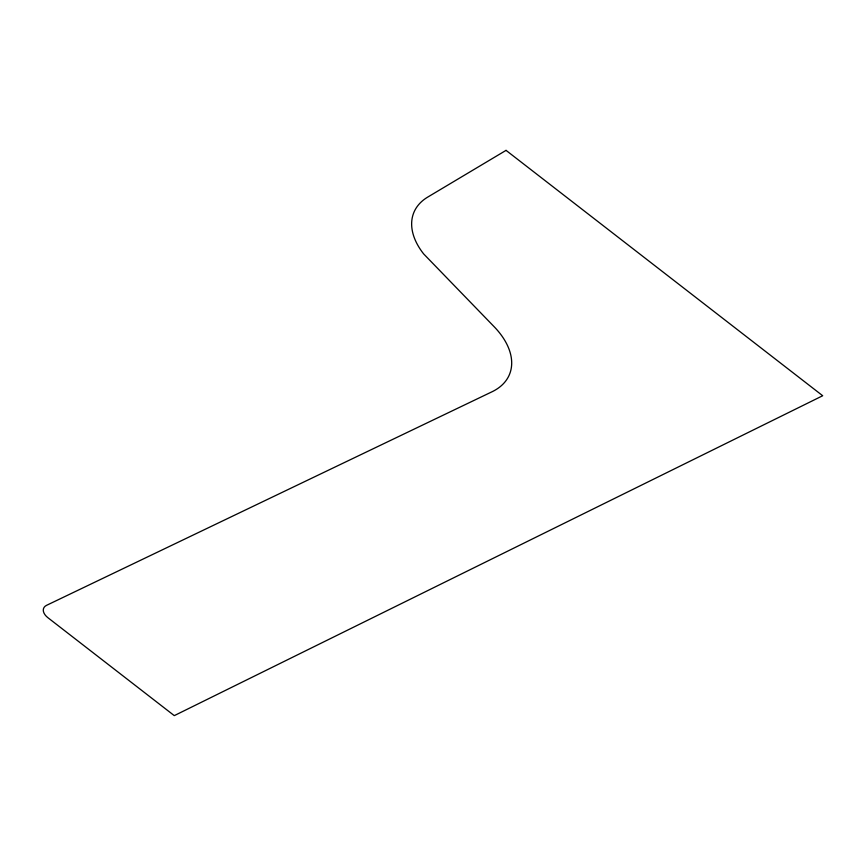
<?xml version="1.0" encoding="UTF-8"?>
<svg xmlns="http://www.w3.org/2000/svg" width="866" height="866" viewBox="0 0 866 866"><rect width="100%" height="100%" fill="white"/><g stroke="black" fill="none" stroke-linecap="round" stroke-linejoin="round"><path stroke-width="1.3" d="M506.047 150.37L427.75 197.08A77.734 47.208 22.3 0 0 423.658 253.922L493.88 326.439A77.734 47.208 22.3 0 1 492.018 391.778L46.558 605.334A12.958 7.87 22.3 0 0 47.944 617.739L174.282 715.63L822.7 395.74L506.047 150.37"/></g></svg>
